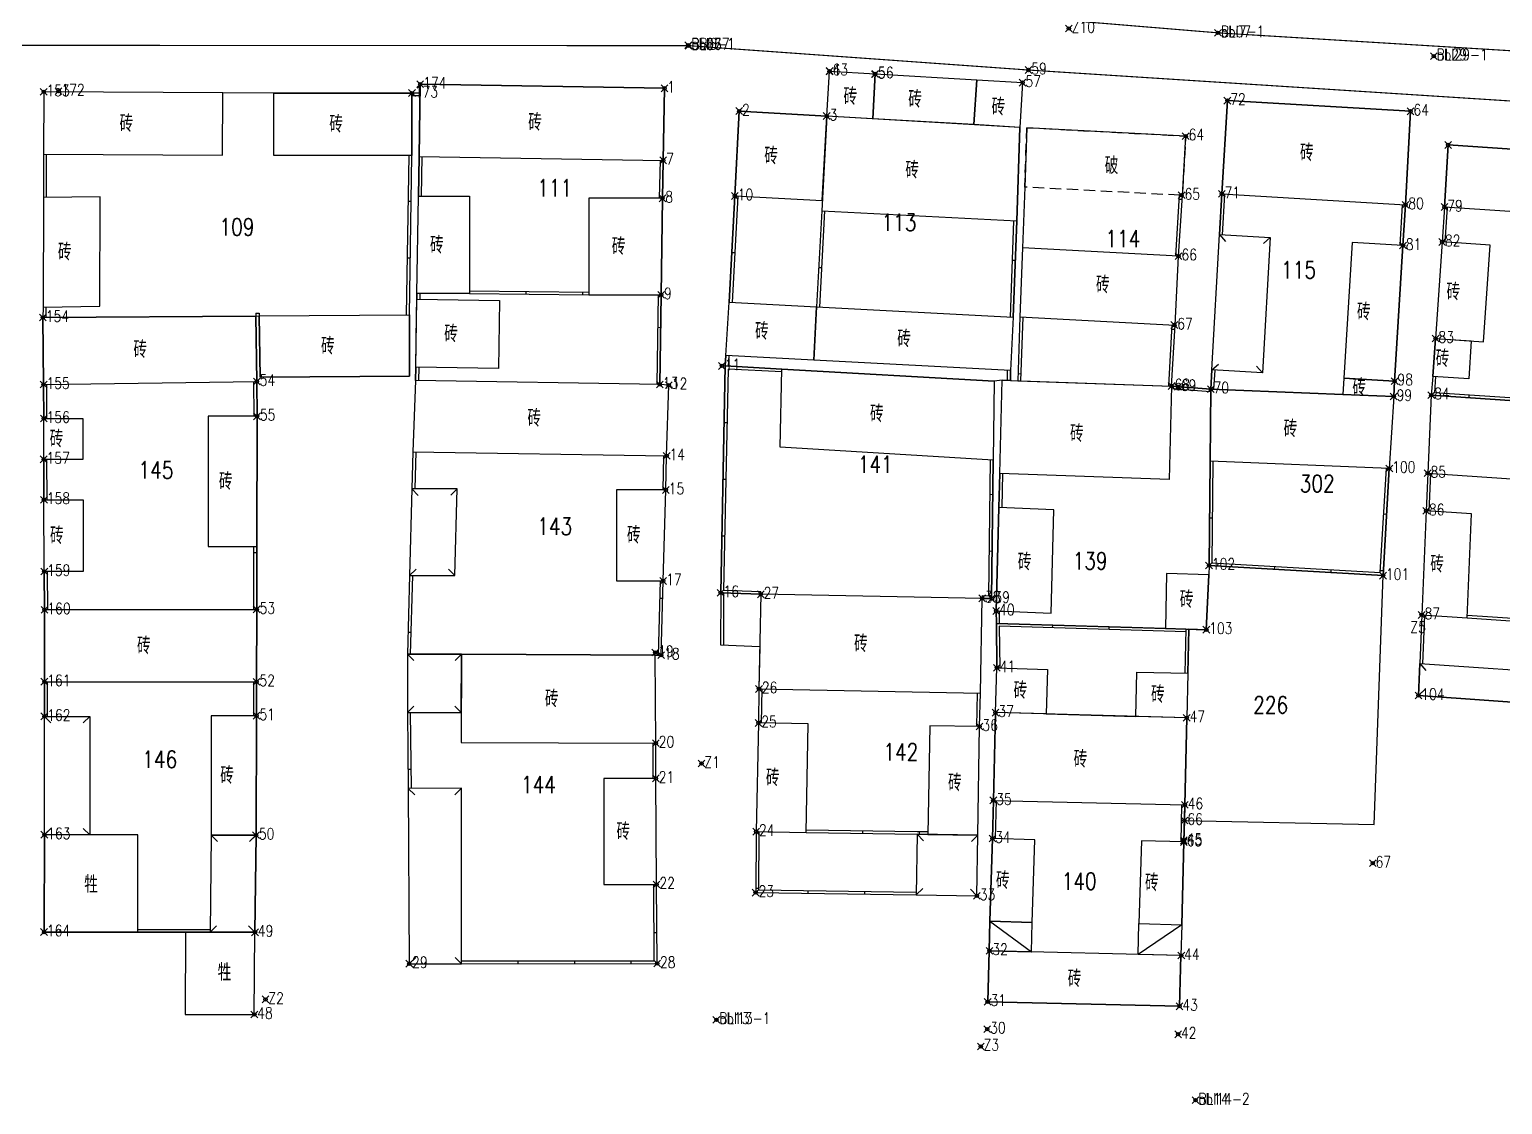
# Model space of a CAD drawing. Extents: x 499223 to 500082, y 4357473 to 4358121.
# Drawn here: x 499488.2 to 499618.2, y 4357588.1 to 4357682.9 of the extents above; entities that cross this region are included whole.
import ezdxf
from ezdxf.enums import TextEntityAlignment as Align

# ---------------------------------------------------------------- set-up
doc = ezdxf.new("R2010")
doc.units = 0
doc.header["$LTSCALE"] = 0.5
doc.header["$PDMODE"] = 35
doc.header["$PDSIZE"] = 0.3
doc.linetypes.add('X3', pattern=[5, 4, -1])
doc.linetypes.add('X5', pattern=[3, 2, -1])
for name, color, linetype in [('CLD', 1, 'CONTINUOUS'), ('DLDW', 11, 'CONTINUOUS'), ('DLSS', 4, 'CONTINUOUS'), ('JMD', 6, 'CONTINUOUS'), ('QSJX', 7, 'CONTINUOUS'), ('YBH', 3, 'CONTINUOUS')]:
    doc.layers.add(name, color=color, linetype=linetype)
doc.styles.add('HZ', font='rs.shx', dxfattribs={"width": 0.8, "bigfont": 'hztxt.shx'})

msp = doc.modelspace()

# ---------------------------------------------------------------- linework, layer by layer
at = {"layer": 'CLD', "linetype": 'Continuous'}
for p in [(499579.94, 4357683.04, -0.15), (499579.94, 4357683.04, -0.15), (499579.94, 4357683.04, -0.15), (499546.35, 4357681.56), (499546.35, 4357681.56), (499546.35, 4357681.56), (499546.35, 4357681.56), (499546.37, 4357681.54, 3.77), (499546.37, 4357681.54, 3.77), (499546.37, 4357681.54), (499546.37, 4357681.54), (499546.37, 4357681.54), (499546.37, 4357681.54, 3.77), (499546.37, 4357681.54, 3.77), (499546.37, 4357681.54), (499546.37, 4357681.54), (499546.37, 4357681.54), (499546.37, 4357681.54, 3.77), (499546.37, 4357681.54, 3.77), (499546.37, 4357681.54), (499546.37, 4357681.54), (499546.37, 4357681.54), (499546.37, 4357681.52), (499546.37, 4357681.52), (499546.37, 4357681.52), (499593.11, 4357682.65, 3.78), (499593.11, 4357682.65, 3.78), (499593.11, 4357682.65), (499593.11, 4357682.65, 3.78), (499593.11, 4357682.65, 3.78), (499593.11, 4357682.65), (499612.16, 4357680.6, 3.72), (499612.16, 4357680.6, 3.72), (499612.16, 4357680.6), (499612.16, 4357680.6), (499612.16, 4357680.6), (499612.16, 4357680.6), (499612.16, 4357680.6), (499612.16, 4357680.6), (499612.16, 4357680.6), (499558.82, 4357679.25, 0.24), (499558.82, 4357679.25, 0.24), (499558.83, 4357679.28, 0.08), (499558.83, 4357679.28, 0.08), (499558.83, 4357679.28, 0.08), (499562.83, 4357679.01, 0.54), (499562.83, 4357679.01, 0.54), (499562.85, 4357679.02, 0.96), (499562.85, 4357679.02, 0.96), (499576.38, 4357679.37, -0.19), (499576.38, 4357679.37, -0.19), (499522.69, 4357678.12, 0.23), (499522.69, 4357678.12, 0.23), (499522.69, 4357678.12, 0.23), (499522.69, 4357678.12, 0.23), (499522.69, 4357678.12, 0.23), (499522.69, 4357678.12, 0.23), (499544.25, 4357677.76, 0.56), (499544.25, 4357677.76, 0.56), (499544.25, 4357677.76, 0.56), (499575.86, 4357678.26, 0.57), (499575.86, 4357678.26, 0.57), (499489.45, 4357677.45, -0.08), (499489.45, 4357677.45, -0.08), (499489.45, 4357677.45, -0.08), (499489.45, 4357677.45, -0.08), (499489.45, 4357677.45, -0.08), (499489.45, 4357677.45, -0.08), (499490.76, 4357677.5, 0.3), (499490.76, 4357677.5, 0.3), (499490.76, 4357677.5, 0.3), (499490.76, 4357677.5, 0.3), (499490.76, 4357677.5, 0.3), (499490.76, 4357677.5, 0.3), (499521.96, 4357677.34, 0.05), (499521.96, 4357677.34, 0.05), (499521.96, 4357677.34, 0.05), (499521.96, 4357677.34, 0.04), (499521.96, 4357677.34, 0.04), (499521.96, 4357677.34, 0.04), (499593.94, 4357676.67, -0.35), (499593.94, 4357676.67, -0.35), (499550.85, 4357675.75, -0.01), (499558.57, 4357675.31, -0.2), (499610.11, 4357675.73, 0.18), (499610.11, 4357675.73, 0.18), (499610.11, 4357675.73, 0.18), (499590.26, 4357673.54, -0.66), (499613.42, 4357672.76, -0.09), (499544.14, 4357671.4, 2.2), (499544.07, 4357668.05, 1.71), (499550.46, 4357668.26, 1.2), (499589.9, 4357668.32, -0.16), (499593.44, 4357668.44, -0.16), (499609.66, 4357667.47, -0.02), (499613.1, 4357667.28, 0), (499609.44, 4357663.88, 0.06), (499612.89, 4357664.2, 0.06), (499589.63, 4357662.95, -0.02), (499543.96, 4357659.54, 0.54), (499489.38, 4357657.53, -0.19), (499489.38, 4357657.53, -0.19), (499489.38, 4357657.53, -0.19), (499589.26, 4357656.87, 0.03), (499612.32, 4357655.68, 0.2), (499549.32, 4357653.26, 0.53), (499489.44, 4357651.63, -0.31), (499489.44, 4357651.63, -0.31), (499489.44, 4357651.63, -0.31), (499508.26, 4357651.89, 0.95), (499543.84, 4357651.63, 1.63), (499544.63, 4357651.57, 1.66), (499608.7, 4357651.92, 1.63), (499589.02, 4357651.49, 0.57), (499589.58, 4357651.42, 0.77), (499592.47, 4357651.22, 0.79), (499608.62, 4357650.56, 0.02), (499611.94, 4357650.69, 0.24), (499489.46, 4357648.62, 0.59), (499489.46, 4357648.62, 0.59), (499489.46, 4357648.62, 0.59), (499508.28, 4357648.82, 1.07), (499544.44, 4357645.33, 1.43), (499489.45, 4357645.02, 0.47), (499489.45, 4357645.02, 0.47), (499489.45, 4357645.02, 0.47), (499608.23, 4357644.22, -0.25), (499611.62, 4357643.8, 0.04), (499489.47, 4357641.45, 1.22), (499489.47, 4357641.45, 1.22), (499489.47, 4357641.45, 1.22), (499544.37, 4357642.32, 1.16), (499611.48, 4357640.47, 0.01), (499489.5, 4357635.12, -0.24), (499489.5, 4357635.12, -0.24), (499489.5, 4357635.12, -0.24), (499592.32, 4357635.66, -0.13), (499607.68, 4357634.76, -0.41), (499544.14, 4357634.29, -0.7), (499549.21, 4357633.24, 0.31), (499552.75, 4357633.11, 0.21), (499572.29, 4357632.75, 1.7), (499573.12, 4357632.73, 1.53), (499489.52, 4357631.74, -0.3), (499489.52, 4357631.74, -0.3), (499489.52, 4357631.74, -0.3), (499508.25, 4357631.78, 1.12), (499573.53, 4357631.64, 1.29), (499611.09, 4357631.29, -0.11), (499592.08, 4357629.99, -0.19), (499543.44, 4357627.97, 1.17), (499543.96, 4357627.74, 0.24), (499573.59, 4357626.62, 1.25), (499489.51, 4357625.4, -0.36), (499489.51, 4357625.4, -0.36), (499489.51, 4357625.4, -0.36), (499508.24, 4357625.39, 0.68), (499552.59, 4357624.76, -0.9), (499610.81, 4357624.19, -0.56), (499489.51, 4357622.34, -0.41), (499489.51, 4357622.34, -0.41), (499489.51, 4357622.34, -0.41), (499508.24, 4357622.4, -0.09), (499552.54, 4357621.76, -0.96), (499573.47, 4357622.67, 1.33), (499590.35, 4357622.21, 1.93), (499572.06, 4357621.45, 1.33), (499543.49, 4357619.97, -0.56), (499547.52, 4357618.19, -0.8), (499543.49, 4357616.87, -0.56), (499573.28, 4357614.93, 0.19), (499590.18, 4357614.53, 0.85), (499590.15, 4357613.16, 0.59), (499590.15, 4357613.16, 0.59), (499590.15, 4357613.16, 0.59), (499489.51, 4357611.9, -0.45), (499489.51, 4357611.9, -0.45), (499489.51, 4357611.9, -0.45), (499508.19, 4357611.86, -0.15), (499552.34, 4357612.17, -1.05), (499573.2, 4357611.57, 0.07), (499590.1, 4357611.4, 0.7), (499590.1, 4357611.26, 0.13), (499590.1, 4357611.26, 0.13), (499590.1, 4357611.26, 0.13), (499606.77, 4357609.38, 0.82), (499606.77, 4357609.38, 0.82), (499606.77, 4357609.38, 0.82), (499543.55, 4357607.51, 0.51), (499552.3, 4357606.79, -1.2), (499571.83, 4357606.51, -0.01), (499489.48, 4357603.31, -0.52), (499489.48, 4357603.31, -0.52), (499489.48, 4357603.31, -0.52), (499508.1, 4357603.29, 0.44), (499572.94, 4357601.66, -0.34), (499589.87, 4357601.24, 0.15), (499521.72, 4357600.52, 0.23), (499543.6, 4357600.53, 0.05), (499509.03, 4357597.37, 0.11), (499572.78, 4357597.16, -0.01), (499508.04, 4357596.03, -0.32), (499589.71, 4357596.76, -0.15), (499548.83, 4357595.57, 3.2), (499548.83, 4357595.57, 3.2), (499548.83, 4357595.57), (499548.83, 4357595.57), (499548.83, 4357595.57), (499548.83, 4357595.57), (499548.83, 4357595.57), (499572.74, 4357594.74, -0.1), (499572.17, 4357593.22, -0.38), (499589.59, 4357594.29, 0.2), (499591.13, 4357588.47, 3.17), (499591.13, 4357588.47, 3.17), (499591.13, 4357588.47), (499591.13, 4357588.47), (499591.13, 4357588.47), (499591.13, 4357588.47), (499591.13, 4357588.47)]:
    msp.add_point(p, dxfattribs=at)
at = {"layer": 'DLDW', "linetype": 'Continuous', "flags": 128}
for points in [[(499489.51, 4357611.9), (499489.48, 4357603.31), (499497.76, 4357603.3), (499497.77, 4357611.88)], [(499501.96, 4357603.29), (499501.94, 4357596.03), (499508.04, 4357596.03), (499508.1, 4357603.29)]]:
    msp.add_lwpolyline(points, close=True, dxfattribs=at)
at = {"layer": 'DLSS', "color": 4, "linetype": 'X3', "const_width": 0.1, "elevation": 4.02, "flags": 128}
msp.add_lwpolyline([(499654.42, 4357674.36), (499576.38, 4357679.37), (499546.37, 4357681.52), (499485.37, 4357681.55), (499451.72, 4357682.29), (499408.46, 4357683.36), (499363.11, 4357682.93), (499346.74, 4357681.87), (499346.42, 4357687.49), (499373.48, 4357688), (499421.42, 4357687.78), (499430.81, 4357687.9), (499468.37, 4357686.23), (499485.11, 4357686.18), (499546.95, 4357686.47), (499593.11, 4357682.65), (499660.09, 4357678.56)], dxfattribs=at)
at = {"layer": 'JMD', "linetype": 'Continuous'}
for p, q in [((499521.89, 4357667.76), (499521.64, 4357667.76)), ((499589.94, 4357667.94), (499589.69, 4357667.96)), ((499593.24, 4357664.85), (499593.77, 4357664.25)), ((499597.73, 4357664.59), (499597.14, 4357664.06)), ((499521.81, 4357662.76), (499521.56, 4357662.76)), ((499550.19, 4357663.27), (499550.44, 4357663.26)), ((499575.22, 4357662.55), (499574.97, 4357662.56)), ((499557.86, 4357661.96), (499558.11, 4357661.95)), ((499532.03, 4357659.6), (499532.03, 4357659.85)), ((499537.03, 4357659.54), (499537.03, 4357659.79)), ((499543.92, 4357656.63), (499543.67, 4357656.64)), ((499589.3, 4357656.48), (499589.05, 4357656.49)), ((499549.62, 4357653.26), (499549.61, 4357653.01)), ((499549.62, 4357653.26), (499549.87, 4357653.25)), ((499592.57, 4357652.91), (499593.14, 4357653.42)), ((499597.04, 4357652.64), (499596.5, 4357653.23)), ((499575.45, 4357652.58), (499575.7, 4357652.57)), ((499615.28, 4357650.47), (499615.29, 4357650.71)), ((499549.52, 4357648.26), (499549.77, 4357648.26)), ((499549.42, 4357643.26), (499549.66, 4357643.26)), ((499521.95, 4357642.42), (499522.51, 4357641.84)), ((499525.95, 4357642.42), (499525.38, 4357641.86)), ((499573.23, 4357641.9), (499572.98, 4357641.91)), ((499607.99, 4357640.16), (499607.74, 4357640.17)), ((499592.36, 4357639.87), (499592.61, 4357639.87)), ((499549.31, 4357638.26), (499549.56, 4357638.26)), ((499508.26, 4357636.78), (499508.01, 4357636.78)), ((499573.17, 4357636.9), (499572.92, 4357636.91)), ((499521.75, 4357634.77), (499522.32, 4357635.33)), ((499525.75, 4357634.77), (499525.18, 4357635.33)), ((499593.11, 4357635.61), (499593.13, 4357635.86)), ((499598.1, 4357635.32), (499598.12, 4357635.57)), ((499603.09, 4357635.03), (499603.11, 4357635.28)), ((499607.7, 4357635.17), (499607.45, 4357635.18)), ((499544.1, 4357632.74), (499543.85, 4357632.75)), ((499549.21, 4357633.26), (499549.46, 4357633.26)), ((499521.61, 4357629.77), (499521.86, 4357629.76)), ((499578.49, 4357630.4), (499578.48, 4357630.15)), ((499583.48, 4357630.25), (499583.48, 4357630)), ((499521.56, 4357627.84), (499522.13, 4357627.27)), ((499526.32, 4357627.82), (499525.76, 4357627.26)), ((499610.92, 4357627), (499611.46, 4357626.4)), ((499610.81, 4357624.19), (499611.4, 4357624.73)), ((499489.51, 4357622.34), (499490.07, 4357621.77)), ((499493.51, 4357622.34), (499492.94, 4357621.77)), ((499521.56, 4357622.68), (499522.12, 4357623.24)), ((499526.3, 4357622.67), (499525.74, 4357623.24)), ((499521.61, 4357617.68), (499521.86, 4357617.68)), ((499521.63, 4357615.99), (499522.2, 4357615.43)), ((499526.32, 4357616), (499525.75, 4357615.43)), ((499489.51, 4357611.9), (499490.08, 4357612.46)), ((499493.51, 4357611.89), (499492.94, 4357612.46)), ((499504.24, 4357611.86), (499504.8, 4357611.29)), ((499508.19, 4357611.86), (499507.62, 4357611.3)), ((499561.76, 4357612.02), (499561.77, 4357612.27)), ((499566.56, 4357611.94), (499567.12, 4357611.37)), ((499566.76, 4357611.94), (499566.76, 4357612.19)), ((499571.91, 4357611.86), (499571.34, 4357611.3)), ((499552.3, 4357607.17), (499552.55, 4357607.17)), ((499556.92, 4357606.73), (499556.93, 4357606.98)), ((499561.92, 4357606.65), (499561.93, 4357606.9)), ((499566.48, 4357606.59, 4.23), (499567.05, 4357607.15)), ((499571.83, 4357606.51), (499571.27, 4357607.08)), ((499504.14, 4357603.29), (499504.71, 4357603.85)), ((499508.1, 4357603.29), (499507.53, 4357603.85)), ((499572.97, 4357604.27), (499576.65, 4357601.57)), ((499589.91, 4357603.96), (499586.06, 4357601.33)), ((499490.9, 4357603.31), (499490.9, 4357603.56)), ((499543.58, 4357603.25), (499543.33, 4357603.25)), ((499521.72, 4357600.52), (499522.29, 4357601.08)), ((499526.32, 4357600.52), (499525.76, 4357601.08)), ((499531.32, 4357600.52), (499531.32, 4357600.77)), ((499536.32, 4357600.53), (499536.32, 4357600.78)), ((499541.32, 4357600.53), (499541.32, 4357600.78))]:
    msp.add_line(p, q, dxfattribs=at)
at = {"layer": 'JMD', "linetype": 'Continuous', "flags": 128}
for points, elevation in [([(499558.57, 4357675.31), (499558.83, 4357679.28), (499562.85, 4357679.02), (499562.63, 4357675.07)], -0.2), ([(499544.14, 4357671.4), (499544.25, 4357677.76), (499522.69, 4357678.12), (499522.58, 4357671.75)], 2.2), ([(499562.85, 4357679.02), (499571.83, 4357678.5), (499571.57, 4357674.55), (499562.63, 4357675.07)], -0.2), ([(499571.57, 4357674.55), (499571.83, 4357678.5), (499575.86, 4357678.26), (499575.63, 4357674.31)], 0.57), ([(499593.94, 4357676.67), (499593.44, 4357668.44), (499609.66, 4357667.47), (499610.11, 4357675.73)], -0.35), ([(499558.57, 4357675.31), (499550.85, 4357675.75), (499550.46, 4357668.26), (499558.18, 4357667.85)], -0.2), ([(499613.1, 4357667.28), (499613.42, 4357672.76), (499631.22, 4357671.57), (499630.85, 4357666.1)], 0), ([(499522.4, 4357659.65), (499522.53, 4357668.25), (499527.03, 4357668.25), (499527.03, 4357659.65)], 4.24), ([(499543.96, 4357659.54), (499544.07, 4357668.05), (499537.57, 4357668.05), (499537.57, 4357659.54)], 0.54), ([(499609.44, 4357663.88), (499604.94, 4357664.15), (499604.23, 4357652.19), (499608.7, 4357651.92)], 0.06), ([(499617.13, 4357663.92), (499612.89, 4357664.2), (499612.32, 4357655.68), (499616.56, 4357655.4)], 0.06), ([(499549.96, 4357658.88), (499557.68, 4357658.47), (499557.43, 4357653.77), (499549.67, 4357654.17)], -0.2), ([(499612.32, 4357655.68), (499615.47, 4357655.47), (499615.24, 4357652.13), (499612.07, 4357652.34)], 0.06), ([(499544.44, 4357645.33), (499544.63, 4357651.57), (499543.84, 4357651.63), (499522.28, 4357651.97), (499522.04, 4357645.68)], 1.43), ([(499554.46, 4357646.08), (499554.61, 4357652.98), (499573.35, 4357651.92), (499573.27, 4357644.95)], 0.12), ([(499608.62, 4357650.56), (499608.7, 4357651.92), (499604.23, 4357652.19), (499604.14, 4357650.74)], 0.79), ([(499592.47, 4357651.22), (499608.62, 4357650.56), (499608.23, 4357644.22), (499592.41, 4357644.87)], 0.79), ([(499508.26, 4357637.32), (499508.28, 4357648.82), (499503.96, 4357648.82), (499503.96, 4357637.32)], 3.83), ([(499544.14, 4357634.29), (499544.37, 4357642.32), (499540.02, 4357642.32), (499540.02, 4357634.29)], -0.7), ([(499508.24, 4357625.39), (499508.25, 4357631.78), (499489.52, 4357631.74), (499489.51, 4357625.4)], 0.68), ([(499624.73, 4357626.07), (499624.91, 4357630.36), (499628.9, 4357630.1), (499628.62, 4357622.93), (499610.81, 4357624.19), (499610.92, 4357627)], -0.01), ([(499573.59, 4357626.62), (499578.05, 4357626.49), (499577.95, 4357622.56), (499573.47, 4357622.67)], 5.74), ([(499585.95, 4357626.25), (499590.44, 4357626.14), (499590.35, 4357622.21), (499585.87, 4357622.32)], 1.93), ([(499508.19, 4357611.86), (499508.24, 4357622.4), (499504.24, 4357622.4), (499504.24, 4357611.86)], -0.15), ([(499573.47, 4357622.67), (499573.28, 4357614.93), (499590.18, 4357614.54), (499590.35, 4357622.21)], 1.33), ([(499556.94, 4357621.68), (499552.54, 4357621.76), (499552.34, 4357612.17), (499556.76, 4357612.09)], -0.96), ([(499572.06, 4357621.45), (499567.66, 4357621.52), (499567.51, 4357611.93), (499571.91, 4357611.86)], 1.33), ([(499521.72, 4357600.52), (499526.32, 4357600.52), (499526.32, 4357616), (499521.63, 4357615.99)], 0.23), ([(499586.35, 4357611.37), (499586.13, 4357604.08), (499589.91, 4357603.96), (499590.1, 4357611.26)], 0.13)]:
    msp.add_lwpolyline(points, close=True, dxfattribs=dict(at, elevation=elevation))
for points in [[(499505.25, 4357677.35), (499489.45, 4357677.45), (499489.43, 4357671.95), (499505.23, 4357671.85)], [(499509.76, 4357677.34), (499521.96, 4357677.34), (499521.96, 4357671.84), (499509.76, 4357671.84)], [(499558.57, 4357675.31), (499558.13, 4357666.96), (499575.34, 4357666.05), (499575.63, 4357674.31), (499558.57, 4357675.31)], [(499494.42, 4357668.18), (499489.42, 4357668.12), (499489.39, 4357658.45), (499494.39, 4357658.53)], [(499589.63, 4357662.95), (499575.85, 4357663.67), (499575.63, 4357657.58), (499589.32, 4357656.87)], [(499593.24, 4357664.85), (499597.73, 4357664.59), (499597.04, 4357652.64), (499592.57, 4357652.91)], [(499522.3, 4357653.15), (499522.37, 4357657.77), (499522.39, 4357659.15), (499529.69, 4357659.04), (499529.6, 4357653.04)], [(499557.43, 4357653.77), (499557.68, 4357658.47), (499575.04, 4357657.55), (499574.79, 4357652.86)], [(499489.38, 4357657.53), (499489.44, 4357651.63), (499508.26, 4357651.89), (499508.18, 4357657.66)], [(499508.56, 4357652.28), (499508.48, 4357657.67), (499521.73, 4357657.76), (499521.75, 4357652.36)], [(499573.84, 4357643.77), (499574.05, 4357652.01), (499589.02, 4357651.49), (499588.81, 4357643.25)], [(499629.73, 4357649.49), (499611.94, 4357650.69), (499611.62, 4357643.8), (499629.44, 4357642.6)], [(499489.45, 4357645.02), (499489.46, 4357648.62), (499492.91, 4357648.62), (499492.91, 4357645.02)], [(499489.5, 4357635.12), (499489.47, 4357641.45), (499492.92, 4357641.45), (499492.92, 4357635.12)], [(499521.95, 4357642.42), (499521.75, 4357634.77), (499525.75, 4357634.77), (499525.95, 4357642.42)], [(499578.61, 4357640.57), (499573.77, 4357640.77), (499573.53, 4357631.64), (499578.38, 4357631.44)], [(499615.49, 4357640.2), (499611.48, 4357640.47), (499611.09, 4357631.29), (499615.1, 4357631.03)], [(499588.48, 4357630.1), (499592.08, 4357629.99), (499592.29, 4357634.84), (499588.57, 4357634.95)], [(499572.29, 4357632.75), (499552.75, 4357633.11), (499552.59, 4357624.76), (499572.14, 4357624.4)], [(499526.32, 4357627.82), (499521.56, 4357627.84), (499521.56, 4357622.68), (499526.3, 4357622.67)], [(499543.49, 4357619.97), (499543.44, 4357627.75), (499526.32, 4357627.82), (499526.29, 4357620.05)], [(499489.51, 4357611.9), (499489.51, 4357622.34), (499493.51, 4357622.34), (499493.51, 4357611.89)], [(499543.55, 4357607.51), (499543.49, 4357616.87), (499538.89, 4357616.87), (499538.89, 4357607.51)], [(499508.1, 4357603.29), (499508.19, 4357611.86), (499504.24, 4357611.86), (499504.14, 4357603.29)], [(499571.83, 4357606.51), (499571.91, 4357611.86), (499566.56, 4357611.94), (499566.48, 4357606.59)], [(499573.2, 4357611.57), (499572.97, 4357604.27), (499576.72, 4357604.16), (499576.94, 4357611.45)], [(499576.72, 4357604.16), (499572.97, 4357604.27), (499572.9, 4357601.66), (499576.65, 4357601.57)], [(499586.13, 4357604.08), (499589.91, 4357603.96), (499589.83, 4357601.24), (499586.06, 4357601.33)], [(499572.78, 4357597.16), (499589.71, 4357596.76), (499589.83, 4357601.24), (499572.9, 4357601.66)]]:
    msp.add_lwpolyline(points, close=True, dxfattribs=at)
at = {"layer": 'JMD', "color": 7, "linetype": 'Continuous', "flags": 128}
for points in [[(499522.68, 4357677.34), (499521.96, 4357677.34)], [(499489.43, 4357671.95), (499489.42, 4357668.12)], [(499521.73, 4357657.76), (499521.96, 4357671.84)], [(499558.13, 4357666.96), (499557.68, 4357658.47)], [(499575.04, 4357657.55), (499575.34, 4357666.05)], [(499489.39, 4357658.45), (499489.38, 4357657.53)], [(499527.03, 4357659.65), (499537.57, 4357659.54)], [(499543.84, 4357651.63), (499543.96, 4357659.54)], [(499508.18, 4357657.91), (499508.18, 4357657.66)], [(499508.18, 4357657.66), (499508.48, 4357657.67)], [(499508.48, 4357657.92), (499508.48, 4357657.67)], [(499575.63, 4357657.58), (499575.43, 4357651.96)], [(499589.02, 4357651.49), (499589.32, 4357656.87)], [(499522.3, 4357653.15), (499522.28, 4357651.97)], [(499489.44, 4357651.63), (499489.46, 4357648.62)], [(499489.45, 4357645.02), (499489.47, 4357641.45)], [(499544.37, 4357642.32), (499544.44, 4357645.33)], [(499572.29, 4357632.75), (499573.12, 4357632.73), (499573.27, 4357644.95)], [(499592.32, 4357635.66), (499607.68, 4357634.76), (499608.23, 4357644.22)], [(499573.84, 4357643.77), (499573.77, 4357640.77)], [(499611.62, 4357643.8), (499611.48, 4357640.47)], [(499508.25, 4357631.78), (499508.26, 4357637.32)], [(499489.5, 4357635.12), (499489.52, 4357631.74)], [(499521.75, 4357634.77), (499521.56, 4357627.84)], [(499572.3, 4357633), (499572.29, 4357632.75)], [(499573.53, 4357631.64), (499573.55, 4357630.55)], [(499611.09, 4357631.29), (499610.92, 4357627)], [(499588.48, 4357630.1), (499573.55, 4357630.55), (499573.59, 4357626.62)], [(499615.1, 4357631.03), (499624.91, 4357630.36)], [(499508.24, 4357622.4), (499508.24, 4357625.39)], [(499552.59, 4357624.76), (499552.54, 4357621.76)], [(499572.06, 4357621.45), (499572.14, 4357624.4)], [(499521.56, 4357622.68), (499521.63, 4357615.99)], [(499543.49, 4357616.87), (499543.49, 4357619.97)], [(499552.34, 4357612.17), (499552.3, 4357606.79), (499566.48, 4357606.59)], [(499556.76, 4357612.09), (499566.56, 4357611.94), (499567.51, 4357611.93)], [(499526.32, 4357600.52), (499543.6, 4357600.53), (499543.55, 4357607.51)], [(499497.76, 4357603.3), (499501.96, 4357603.29)], [(499501.96, 4357603.29), (499504.14, 4357603.29)]]:
    msp.add_lwpolyline(points, dxfattribs=at)
at = {"layer": 'JMD', "linetype": 'Continuous', "flags": 128}
for points in [[(499522.67, 4357677.09), (499521.96, 4357677.09)], [(499489.68, 4357671.94), (499489.67, 4357668.11)], [(499521.48, 4357657.77), (499521.71, 4357671.84)], [(499558.38, 4357666.94), (499557.93, 4357658.45)], [(499574.79, 4357657.56), (499575.09, 4357666.06)], [(499527.03, 4357659.9), (499537.58, 4357659.78)], [(499489.64, 4357658.44), (499489.63, 4357657.53)], [(499543.59, 4357651.64), (499543.71, 4357659.54)], [(499508.18, 4357657.91), (499508.48, 4357657.92)], [(499575.88, 4357657.57), (499575.68, 4357651.95)], [(499588.77, 4357651.5), (499589.07, 4357656.88)], [(499522.55, 4357653.15), (499522.53, 4357651.96)], [(499489.69, 4357651.63), (499489.7, 4357648.62)], [(499489.7, 4357645.02), (499489.72, 4357641.45)], [(499544.12, 4357642.32), (499544.19, 4357645.33)], [(499572.3, 4357633), (499572.87, 4357632.99), (499573.02, 4357644.95)], [(499574.09, 4357643.76), (499574.02, 4357640.77)], [(499611.87, 4357643.78), (499611.73, 4357640.45)], [(499508, 4357631.78), (499508.01, 4357637.32)], [(499489.75, 4357635.12), (499489.77, 4357631.74)], [(499522, 4357634.76), (499521.81, 4357627.83)], [(499573.78, 4357631.64), (499573.8, 4357630.54)], [(499611.34, 4357631.28), (499611.16, 4357626.98)], [(499615.11, 4357631.27), (499624.92, 4357630.61)], [(499590.29, 4357629.8), (499573.8, 4357630.29), (499573.84, 4357626.62)], [(499507.99, 4357622.4), (499507.99, 4357625.39)], [(499552.84, 4357624.76), (499552.79, 4357621.75)], [(499571.81, 4357621.45), (499571.89, 4357624.4)], [(499521.81, 4357622.68), (499521.88, 4357616)], [(499543.24, 4357616.87), (499543.24, 4357619.97)], [(499552.59, 4357612.17), (499552.55, 4357607.04), (499566.48, 4357606.84)], [(499556.77, 4357612.34), (499566.56, 4357612.19), (499567.51, 4357612.18)], [(499526.32, 4357600.77), (499543.35, 4357600.78), (499543.3, 4357607.51)], [(499497.76, 4357603.55), (499501.96, 4357603.54)], [(499501.96, 4357603.54), (499504.14, 4357603.54)]]:
    msp.add_lwpolyline(points, dxfattribs=at)
at = {"layer": 'JMD', "linetype": 'X5', "flags": 128}
msp.add_lwpolyline([(499576.24, 4357674.28), (499590.26, 4357673.54), (499589.97, 4357668.31), (499576.05, 4357669.04)], close=True, dxfattribs=at)
at = {"layer": 'JMD', "color": 7, "linetype": 'Continuous', "flags": 128}
for points, elevation in [([(499522.58, 4357671.75), (499522.53, 4357668.25)], 0.05), ([(499544.07, 4357668.05), (499544.14, 4357671.4)], 0.54), ([(499550.46, 4357668.26), (499549.96, 4357658.88)], -0.2), ([(499589.63, 4357662.95), (499589.97, 4357668.31)], -0.02), ([(499593.44, 4357668.44), (499593.24, 4357664.85)], -0.16), ([(499609.44, 4357663.88), (499609.66, 4357667.47)], 0.06), ([(499613.1, 4357667.28), (499612.89, 4357664.2)], 0), ([(499612.07, 4357652.34), (499611.94, 4357650.69), (499629.73, 4357649.49), (499630.85, 4357666.1)], 0.06), ([(499522.4, 4357659.65), (499522.39, 4357659.15)], 4.24), ([(499554.61, 4357652.98), (499549.62, 4357653.26), (499549.21, 4357633.24), (499552.75, 4357633.11)], 0.12), ([(499549.67, 4357654.17), (499549.62, 4357653.26)], -0.2), ([(499508.28, 4357648.82), (499508.26, 4357651.89)], 1.07), ([(499574.79, 4357651.98), (499574.79, 4357652.86)], 0.08), ([(499592.57, 4357652.91), (499592.47, 4357651.22)], 0.21), ([(499592.47, 4357651.22), (499589.02, 4357651.49)], 4.59), ([(499522.04, 4357645.68), (499521.95, 4357642.42)], 1.43), ([(499592.41, 4357644.87), (499592.32, 4357635.66), (499607.68, 4357634.76), (499608.23, 4357644.22)], 0.79), ([(499543.96, 4357627.74), (499544.14, 4357634.29)], -0.7), ([(499549.21, 4357633.24), (499549.2, 4357628.66)], 0.12), ([(499590.44, 4357626.14), (499590.55, 4357630.04)], 1.93), ([(499489.51, 4357625.4), (499489.51, 4357622.34)], -0.36), ([(499577.95, 4357622.56), (499585.87, 4357622.32)], 5.74), ([(499573.28, 4357614.93), (499573.2, 4357611.57)], 1.33), ([(499590.1, 4357611.26), (499590.18, 4357614.53)], 0.13)]:
    msp.add_lwpolyline(points, dxfattribs=dict(at, elevation=elevation))
at = {"layer": 'JMD', "linetype": 'Continuous', "flags": 128}
for points, elevation in [([(499522.83, 4357671.75), (499522.78, 4357668.25)], 0.05), ([(499543.82, 4357668.06), (499543.89, 4357671.4)], 0.54), ([(499550.71, 4357668.25), (499550.21, 4357658.86)], -0.2), ([(499589.38, 4357662.97), (499589.72, 4357668.33)], -0.02), ([(499593.69, 4357668.43), (499593.49, 4357664.83)], -0.16), ([(499609.19, 4357663.89), (499609.41, 4357667.49)], 0.06), ([(499613.35, 4357667.26), (499613.14, 4357664.18)], 0), ([(499612.31, 4357652.32), (499612.21, 4357650.92), (499629.5, 4357649.76), (499630.6, 4357666.11)], 0.06), ([(499522.65, 4357659.65), (499522.64, 4357659.15)], 4.24), ([(499549.92, 4357654.15), (499549.87, 4357653.25)], -0.2), ([(499508.03, 4357648.82), (499508.01, 4357651.89)], 1.07), ([(499554.6, 4357652.73), (499549.86, 4357652.99), (499549.46, 4357633.48), (499552.76, 4357633.36)], 0.12), ([(499574.54, 4357651.98), (499574.54, 4357652.86)], 0.08), ([(499592.82, 4357652.89), (499592.72, 4357651.21)], 0.21), ([(499592.45, 4357650.97), (499589, 4357651.24)], 4.59), ([(499522.29, 4357645.67), (499522.2, 4357642.41)], 1.43), ([(499592.66, 4357644.86), (499592.57, 4357635.9), (499607.44, 4357635.03), (499607.98, 4357644.23)], 0.79), ([(499543.71, 4357627.75), (499543.89, 4357634.3)], -0.7), ([(499549.46, 4357633.24), (499549.45, 4357628.66)], 0.12), ([(499552.75, 4357633.11), (499552.76, 4357633.36)], 5.55), ([(499590.2, 4357626.15), (499590.3, 4357630.05)], 1.93), ([(499489.76, 4357625.4), (499489.76, 4357622.34)], -0.36), ([(499573.53, 4357614.92), (499573.44, 4357611.56)], 1.33), ([(499589.85, 4357611.27), (499589.93, 4357614.53)], 0.13)]:
    msp.add_lwpolyline(points, dxfattribs=dict(at, elevation=elevation))
at = {"layer": 'QSJX', "linetype": 'Continuous', "flags": 128}
for points, elevation in [([(499558.83, 4357679.28), (499562.85, 4357679.02), (499571.83, 4357678.5), (499575.86, 4357678.26), (499575.63, 4357674.31), (499575.34, 4357666.05), (499575.04, 4357657.55), (499574.79, 4357652.86), (499574.79, 4357651.98), (499574.05, 4357652.01), (499573.35, 4357651.92), (499554.61, 4357652.98), (499549.62, 4357653.26), (499549.67, 4357654.17), (499549.96, 4357658.88), (499550.46, 4357668.26), (499550.85, 4357675.75), (499558.57, 4357675.31), (499558.83, 4357679.28)], 0.08), ([(499522.69, 4357678.12), (499544.25, 4357677.76), (499544.14, 4357671.4), (499544.07, 4357668.05), (499543.96, 4357659.54), (499543.84, 4357651.63), (499522.28, 4357651.97), (499522.3, 4357653.15), (499522.39, 4357659.15), (499522.4, 4357659.65), (499522.53, 4357668.25), (499522.58, 4357671.75)], 4.24), ([(499593.94, 4357676.67), (499610.11, 4357675.73), (499609.66, 4357667.47), (499609.44, 4357663.88), (499608.7, 4357651.92), (499608.62, 4357650.56), (499604.14, 4357650.74), (499592.47, 4357651.22), (499592.57, 4357652.91), (499593.24, 4357664.85), (499593.44, 4357668.44)], 3.67), ([(499589.02, 4357651.49), (499589.32, 4357656.87), (499589.63, 4357662.95), (499589.97, 4357668.31), (499590.26, 4357673.54), (499576.24, 4357674.28), (499576.05, 4357669.04), (499575.85, 4357663.67), (499575.85, 4357663.67), (499575.63, 4357657.58), (499575.43, 4357651.96)], 4.59), ([(499639.95, 4357670.84), (499635.2, 4357671.24), (499631.22, 4357671.57), (499613.42, 4357672.76), (499613.1, 4357667.28), (499612.89, 4357664.2), (499612.32, 4357655.68), (499612.07, 4357652.34), (499611.94, 4357650.69), (499629.73, 4357649.49), (499638.81, 4357649.43)], 3.85), ([(499508.18, 4357657.66), (499508.26, 4357651.89), (499508.28, 4357648.82), (499508.26, 4357637.32), (499508.25, 4357631.78), (499489.52, 4357631.74), (499489.5, 4357635.12), (499489.47, 4357641.45), (499489.45, 4357645.02), (499489.46, 4357648.62), (499489.44, 4357651.63), (499489.38, 4357657.53)], 3.83), ([(499573.12, 4357632.73), (499572.29, 4357632.75), (499552.75, 4357633.11), (499549.21, 4357633.24), (499549.62, 4357653.26), (499554.61, 4357652.98), (499573.35, 4357651.92), (499573.27, 4357644.95)], 5.55), ([(499544.63, 4357651.57), (499543.84, 4357651.63), (499522.28, 4357651.97), (499522.04, 4357645.68), (499522.04, 4357645.68), (499521.95, 4357642.42), (499521.75, 4357634.77), (499521.56, 4357627.84), (499526.32, 4357627.82), (499543.44, 4357627.75), (499543.96, 4357627.74), (499544.14, 4357634.29), (499544.37, 4357642.32), (499544.44, 4357645.33)], 5.68), ([(499589.02, 4357651.49), (499592.47, 4357651.22), (499592.41, 4357644.87), (499592.32, 4357635.66), (499592.29, 4357634.84), (499592.08, 4357629.99), (499592.08, 4357629.99), (499588.48, 4357630.1), (499573.55, 4357630.55), (499573.55, 4357630.55), (499573.53, 4357631.64), (499573.77, 4357640.77), (499573.84, 4357643.77), (499574.05, 4357652.01), (499574.79, 4357651.98), (499575.43, 4357651.96), (499575.43, 4357651.96), (499589.02, 4357651.49)], 4.59), ([(499592.47, 4357651.22), (499604.14, 4357650.74), (499608.62, 4357650.56), (499608.23, 4357644.22), (499607.68, 4357634.76), (499592.32, 4357635.66), (499592.41, 4357644.87)], 3.67), ([(499607.68, 4357634.76), (499592.32, 4357635.66), (499592.29, 4357634.84), (499592.08, 4357629.99), (499590.55, 4357630.04), (499590.44, 4357626.14), (499590.35, 4357622.21), (499590.18, 4357614.53), (499590.15, 4357613.16), (499590.15, 4357613.16), (499606.89, 4357612.81), (499607.68, 4357634.76)], -0.41), ([(499549.21, 4357633.24), (499549.2, 4357628.66), (499552.66, 4357628.51), (499552.59, 4357624.76), (499552.54, 4357621.76), (499552.34, 4357612.17), (499552.3, 4357606.79), (499566.48, 4357606.59), (499571.83, 4357606.51), (499571.91, 4357611.86), (499572.06, 4357621.45), (499572.14, 4357624.4), (499572.29, 4357632.75), (499552.75, 4357633.11)], 4.23), ([(499489.52, 4357631.74), (499508.25, 4357631.78), (499508.24, 4357625.39), (499508.24, 4357622.4), (499508.19, 4357611.86), (499508.1, 4357603.29), (499504.14, 4357603.29), (499501.96, 4357603.29), (499497.76, 4357603.3), (499489.48, 4357603.31), (499489.51, 4357611.9), (499489.51, 4357622.34), (499489.51, 4357625.4)], 3.83), ([(499572.78, 4357597.16), (499572.9, 4357601.66), (499572.97, 4357604.27), (499573.2, 4357611.57), (499573.28, 4357614.93), (499573.47, 4357622.67), (499573.59, 4357626.62), (499573.55, 4357630.55), (499590.55, 4357630.04), (499590.44, 4357626.14), (499590.35, 4357622.21), (499590.18, 4357614.53), (499590.15, 4357613.16), (499590.1, 4357611.26), (499589.91, 4357603.96), (499589.83, 4357601.24), (499589.71, 4357596.76)], 4.22), ([(499521.72, 4357600.52), (499526.32, 4357600.52), (499543.6, 4357600.53), (499543.55, 4357607.51), (499543.49, 4357616.87), (499543.49, 4357619.97), (499543.44, 4357627.75), (499526.32, 4357627.82), (499521.56, 4357627.84), (499521.56, 4357622.68), (499521.63, 4357615.99)], 4.25)]:
    msp.add_lwpolyline(points, close=True, dxfattribs=dict(at, elevation=elevation))
for points in [[(499521.75, 4357652.36), (499521.73, 4357657.76), (499521.96, 4357671.84), (499521.96, 4357677.34), (499509.76, 4357677.34), (499505.25, 4357677.35), (499489.45, 4357677.45), (499489.43, 4357671.95), (499489.42, 4357668.12), (499489.39, 4357658.45), (499489.38, 4357657.53), (499508.18, 4357657.66), (499508.48, 4357657.67), (499508.56, 4357652.28)], [(499610.81, 4357624.19), (499628.62, 4357622.93), (499628.9, 4357630.1), (499629.29, 4357639.27), (499629.44, 4357642.6), (499629.73, 4357649.49), (499611.94, 4357650.69), (499611.62, 4357643.8), (499611.48, 4357640.47), (499611.09, 4357631.29), (499610.92, 4357627)]]:
    msp.add_lwpolyline(points, close=True, dxfattribs=at)

# ---------------------------------------------------------------- texts
at = {"layer": 'CLD', "linetype": 'Continuous', "style": 'HZ', "width": 0.8}
for s, p in [('Z10', (499580.19, 4357682.66, -0.15)), ('Z10', (499580.19, 4357682.66, -0.15)), ('Z10', (499580.19, 4357682.66, -0.15)), ('bbl7-1', (499593.36, 4357682.27, 3.78)), ('bbl7-1', (499593.36, 4357682.27, 3.78)), ('BL07', (499593.36, 4357682.27)), ('BL67', (499546.6, 4357681.19)), ('BL67', (499546.6, 4357681.19)), ('BL67', (499546.6, 4357681.19)), ('BBL67', (499546.6, 4357681.19)), ('bbl6-1', (499546.62, 4357681.17, 3.77)), ('bbl6-1', (499546.62, 4357681.17, 3.77)), ('BL06', (499546.62, 4357681.17)), ('BL06', (499546.62, 4357681.17)), ('BL06', (499546.62, 4357681.17)), ('bbl6-1', (499546.62, 4357681.17, 3.77)), ('bbl6-1', (499546.62, 4357681.17, 3.77)), ('BL06', (499546.62, 4357681.17)), ('BL06', (499546.62, 4357681.17)), ('BL06', (499546.62, 4357681.17)), ('bbl6-1', (499546.62, 4357681.17, 3.77)), ('bbl6-1', (499546.62, 4357681.17, 3.77)), ('BL06', (499546.62, 4357681.17)), ('BL06', (499546.62, 4357681.17)), ('BL06', (499546.62, 4357681.17)), ('BL06', (499546.62, 4357681.15)), ('BL06', (499546.62, 4357681.15)), ('BL06', (499546.62, 4357681.15)), ('bbl29-1', (499612.41, 4357680.23, 3.72)), ('bbl29-1', (499612.41, 4357680.23, 3.72)), ('BL29', (499612.41, 4357680.23)), ('BL29', (499612.41, 4357680.23)), ('BL29', (499612.41, 4357680.23)), ('BL29', (499612.41, 4357680.23)), ('BL29', (499612.41, 4357680.23)), ('BL29', (499612.41, 4357680.23)), ('BL29', (499612.41, 4357680.23)), ('4', (499559.07, 4357678.88, 0.24)), ('4', (499559.07, 4357678.88, 0.24)), ('63', (499559.08, 4357678.91, 0.08)), ('63', (499559.08, 4357678.91, 0.08)), ('63', (499559.08, 4357678.91, 0.08)), ('5', (499563.08, 4357678.63, 0.54)), ('5', (499563.08, 4357678.63, 0.54)), ('56', (499563.1, 4357678.65, 0.96)), ('56', (499563.1, 4357678.65, 0.96)), ('59', (499576.63, 4357679, -0.19)), ('59', (499576.63, 4357679, -0.19)), ('153', (499489.7, 4357677.07, -0.08)), ('153', (499489.7, 4357677.07, -0.08)), ('153', (499489.7, 4357677.07, -0.08)), ('153', (499489.7, 4357677.07, -0.08)), ('153', (499489.7, 4357677.07, -0.08)), ('153', (499489.7, 4357677.07, -0.08)), ('172', (499491.01, 4357677.12, 0.3)), ('172', (499491.01, 4357677.12, 0.3)), ('172', (499491.01, 4357677.12, 0.3)), ('172', (499491.01, 4357677.12, 0.3)), ('172', (499491.01, 4357677.12, 0.3)), ('172', (499491.01, 4357677.12, 0.3)), ('173', (499522.21, 4357676.96, 0.05)), ('173', (499522.21, 4357676.96, 0.05)), ('173', (499522.21, 4357676.96, 0.05)), ('173', (499522.21, 4357676.96, 0.04)), ('173', (499522.21, 4357676.96, 0.04)), ('173', (499522.21, 4357676.96, 0.04)), ('174', (499522.94, 4357677.74, 0.23)), ('174', (499522.94, 4357677.74, 0.23)), ('174', (499522.94, 4357677.74, 0.23)), ('174', (499522.94, 4357677.74, 0.23)), ('174', (499522.94, 4357677.74, 0.23)), ('174', (499522.94, 4357677.74, 0.23)), ('1', (499544.5, 4357677.38, 0.56)), ('1', (499544.5, 4357677.38, 0.56)), ('1', (499544.5, 4357677.38, 0.56)), ('57', (499576.11, 4357677.88, 0.57)), ('57', (499576.11, 4357677.88, 0.57)), ('72', (499594.19, 4357676.3, -0.35)), ('72', (499594.19, 4357676.3, -0.35)), ('2', (499551.1, 4357675.37, -0.01)), ('3', (499558.82, 4357674.93, -0.2)), ('64', (499610.36, 4357675.36, 0.18)), ('64', (499610.36, 4357675.36, 0.18)), ('64', (499610.36, 4357675.36, 0.18)), ('64', (499610.36, 4357675.36, 0.18)), ('64', (499610.36, 4357675.36, 0.18)), ('64', (499610.36, 4357675.36, 0.18)), ('64', (499590.51, 4357673.17, -0.66)), ('7', (499544.39, 4357671.02, 2.2)), ('10', (499550.71, 4357667.89, 1.2)), ('65', (499590.15, 4357667.94, -0.16)), ('71', (499593.69, 4357668.07, -0.16)), ('8', (499544.32, 4357667.68, 1.71)), ('80', (499609.91, 4357667.1, -0.02)), ('80', (499609.91, 4357667.1, -0.02)), ('79', (499613.35, 4357666.9, 0)), ('66', (499589.88, 4357662.58, -0.02)), ('81', (499609.69, 4357663.5, 0.06)), ('82', (499613.14, 4357663.82, 0.06)), ('9', (499544.21, 4357659.16, 0.54)), ('154', (499489.63, 4357657.15, -0.19)), ('154', (499489.63, 4357657.15, -0.19)), ('154', (499489.63, 4357657.15, -0.19)), ('67', (499589.51, 4357656.49, 0.03)), ('83', (499612.57, 4357655.31, 0.2)), ('11', (499549.57, 4357652.88, 0.53)), ('155', (499489.69, 4357651.25, -0.31)), ('155', (499489.69, 4357651.25, -0.31)), ('155', (499489.69, 4357651.25, -0.31)), ('54', (499508.51, 4357651.51, 0.95)), ('13', (499544.09, 4357651.26, 1.63)), ('12', (499544.89, 4357651.2, 1.66)), ('68', (499589.27, 4357651.11, 0.57)), ('69', (499589.83, 4357651.05, 0.77)), ('98', (499608.95, 4357651.55, 1.63)), ('70', (499592.72, 4357650.85, 0.79)), ('99', (499608.87, 4357650.18, 0.02)), ('84', (499612.19, 4357650.32, 0.24)), ('55', (499508.53, 4357648.45, 1.07)), ('156', (499489.7, 4357648.25, 0.59)), ('156', (499489.7, 4357648.25, 0.59)), ('156', (499489.7, 4357648.25, 0.59)), ('157', (499489.7, 4357644.64, 0.47)), ('157', (499489.7, 4357644.64, 0.47)), ('157', (499489.7, 4357644.64, 0.47)), ('14', (499544.69, 4357644.95, 1.43)), ('100', (499608.48, 4357643.84, -0.25)), ('85', (499611.87, 4357643.42, 0.04)), ('15', (499544.62, 4357641.94, 1.16)), ('158', (499489.72, 4357641.08, 1.22)), ('158', (499489.72, 4357641.08, 1.22)), ('158', (499489.72, 4357641.08, 1.22)), ('86', (499611.73, 4357640.09, 0.01)), ('102', (499592.57, 4357635.29, -0.13)), ('159', (499489.75, 4357634.74, -0.24)), ('159', (499489.75, 4357634.74, -0.24)), ('159', (499489.75, 4357634.74, -0.24)), ('101', (499607.93, 4357634.39, -0.41)), ('17', (499544.39, 4357633.92, -0.7)), ('16', (499549.46, 4357632.87, 0.31)), ('27', (499553, 4357632.74, 0.21)), ('160', (499489.77, 4357631.36, -0.3)), ('160', (499489.77, 4357631.36, -0.3)), ('160', (499489.77, 4357631.36, -0.3)), ('53', (499508.5, 4357631.4, 1.12)), ('38', (499572.54, 4357632.38, 1.7)), ('39', (499573.37, 4357632.36, 1.53)), ('40', (499573.78, 4357631.26, 1.29)), ('87', (499611.34, 4357630.92, -0.11)), ('103', (499592.33, 4357629.62, -0.19)), ('Z5', (499610.09, 4357629.71, -0.11)), ('19', (499543.69, 4357627.59, 1.17)), ('18', (499544.21, 4357627.37, 0.24)), ('41', (499573.84, 4357626.25, 1.25)), ('161', (499489.76, 4357625.02, -0.36)), ('161', (499489.76, 4357625.02, -0.36)), ('161', (499489.76, 4357625.02, -0.36)), ('52', (499508.49, 4357625.01, 0.68)), ('26', (499552.84, 4357624.39, -0.9)), ('104', (499611.06, 4357623.81, -0.56)), ('37', (499573.72, 4357622.3, 1.33)), ('162', (499489.76, 4357621.96, -0.41)), ('162', (499489.76, 4357621.96, -0.41)), ('162', (499489.76, 4357621.96, -0.41)), ('51', (499508.49, 4357622.02, -0.09)), ('25', (499552.79, 4357621.38, -0.96)), ('36', (499572.31, 4357621.07, 1.33)), ('47', (499590.6, 4357621.84, 1.93)), ('20', (499543.74, 4357619.6, -0.56)), ('Z1', (499547.77, 4357617.81, -0.8)), ('21', (499543.74, 4357616.49, -0.56)), ('35', (499573.53, 4357614.55, 0.19)), ('46', (499590.43, 4357614.15, 0.85)), ('66', (499590.4, 4357612.78, 0.59)), ('66', (499590.4, 4357612.78, 0.59)), ('66', (499590.4, 4357612.78, 0.59)), ('163', (499489.76, 4357611.52, -0.45)), ('163', (499489.76, 4357611.52, -0.45)), ('163', (499489.76, 4357611.52, -0.45)), ('50', (499508.44, 4357611.48, -0.15)), ('24', (499552.59, 4357611.8, -1.05)), ('34', (499573.44, 4357611.19, 0.07)), ('45', (499590.35, 4357611.02, 0.7)), ('65', (499590.35, 4357610.89, 0.13)), ('65', (499590.35, 4357610.89, 0.13)), ('65', (499590.35, 4357610.89, 0.13)), ('67', (499607.02, 4357609, 0.82)), ('67', (499607.02, 4357609, 0.82)), ('67', (499607.02, 4357609, 0.82)), ('22', (499543.8, 4357607.14, 0.51)), ('23', (499552.55, 4357606.42, -1.2)), ('33', (499572.08, 4357606.13, -0.01)), ('164', (499489.73, 4357602.94, -0.52)), ('164', (499489.73, 4357602.94, -0.52)), ('164', (499489.73, 4357602.94, -0.52)), ('49', (499508.35, 4357602.91, 0.44)), ('29', (499521.97, 4357600.14, 0.23)), ('28', (499543.85, 4357600.15, 0.05)), ('32', (499573.19, 4357601.29, -0.34)), ('44', (499590.12, 4357600.86, 0.15)), ('Z2', (499509.28, 4357596.99, 0.11)), ('31', (499573.03, 4357596.79, -0.01)), ('43', (499589.96, 4357596.38, -0.15)), ('48', (499508.29, 4357595.66, -0.32)), ('bbl13-1', (499549.08, 4357595.2, 3.2)), ('bbl13-1', (499549.08, 4357595.2, 3.2)), ('BL13', (499549.08, 4357595.2)), ('BL13', (499549.08, 4357595.2)), ('BL13', (499549.08, 4357595.2)), ('BL13', (499549.08, 4357595.2)), ('BL13', (499549.08, 4357595.2)), ('30', (499572.99, 4357594.37, -0.1)), ('42', (499589.84, 4357593.92, 0.2)), ('Z3', (499572.42, 4357592.85, -0.38)), ('bbl14-2', (499591.38, 4357588.09, 3.17)), ('bbl14-2', (499591.38, 4357588.09, 3.17)), ('BL14', (499591.38, 4357588.09)), ('BL14', (499591.38, 4357588.09)), ('BL14', (499591.38, 4357588.09)), ('BL14', (499591.38, 4357588.09)), ('BL14', (499591.38, 4357588.09))]:
    msp.add_text(s, height=1, dxfattribs=at).set_placement(p)
at = {"layer": 'DLDW', "linetype": 'Continuous', "style": 'HZ', "width": 0.8}
for p in [(499493.63, 4357607.6), (499505.41, 4357599.84)]:
    msp.add_text('牲', height=1.5, dxfattribs=at).set_placement(p, align=Align.MIDDLE)
at = {"layer": 'JMD', "linetype": 'Continuous', "style": 'HZ', "width": 0.8}
for p in [(499561.25, 4357677.04), (499566.97, 4357676.79), (499574.32, 4357676.12), (499497.34, 4357674.65), (499515.86, 4357674.59), (499533.42, 4357674.76), (499554.26, 4357671.79), (499554.26, 4357671.79), (499601.55, 4357672.08), (499566.71, 4357670.55), (499491.9, 4357663.32), (499524.75, 4357663.93), (499540.8, 4357663.81), (499583.54, 4357660.42), (499614.48, 4357659.8), (499606.58, 4357658.04), (499553.45, 4357656.32), (499515.13, 4357655.02), (499526, 4357656.1), (499565.99, 4357655.66), (499498.57, 4357654.71), (499613.53, 4357653.91), (499606.17, 4357651.37), (499533.35, 4357648.65), (499563.59, 4357649.05), (499581.25, 4357647.3), (499600.1, 4357647.72), (499600.1, 4357647.72), (499491.18, 4357646.82), (499506.11, 4357643.08), (499491.21, 4357638.29), (499542.14, 4357638.34), (499576.64, 4357635.97), (499613.05, 4357635.77), (499590.94, 4357632.66), (499498.89, 4357628.58), (499562.19, 4357628.76), (499534.89, 4357623.89), (499576.26, 4357624.63), (499588.4, 4357624.28), (499581.57, 4357618.57), (499506.23, 4357617.14), (499554.4, 4357616.93), (499570.48, 4357616.49), (499541.21, 4357612.18), (499574.71, 4357607.86), (499587.87, 4357607.67, 0.13), (499581.05, 4357599.2)]:
    msp.add_text('砖', height=1.5, dxfattribs=at).set_placement(p, align=Align.MIDDLE_RIGHT)
at = {"layer": 'JMD', "linetype": 'X5', "style": 'HZ', "width": 0.8}
msp.add_text('破', height=1.5, dxfattribs=at).set_placement((499583.71, 4357671.02), align=Align.MIDDLE)
at = {"layer": 'YBH', "linetype": 'Continuous', "style": 'HZ', "width": 0.8}
for s, p in [('111', (499534.56, 4357668.97)), ('109', (499506.51, 4357665.52)), ('113', (499564.95, 4357665.92)), ('114', (499584.71, 4357664.48)), ('115', (499600.22, 4357661.74)), ('145', (499499.36, 4357644.08)), ('141', (499562.86, 4357644.57)), ('302', (499601.87, 4357642.88)), ('143', (499534.56, 4357639.11)), ('139', (499581.82, 4357636.06)), ('226', (499597.76, 4357623.35)), ('142', (499565.11, 4357619.2)), ('146', (499499.69, 4357618.55)), ('144', (499533.12, 4357616.31)), ('140', (499580.85, 4357607.8))]:
    msp.add_text(s, height=1.5, dxfattribs=at).set_placement(p, align=Align.MIDDLE)

doc.saveas('drawing.dxf')
